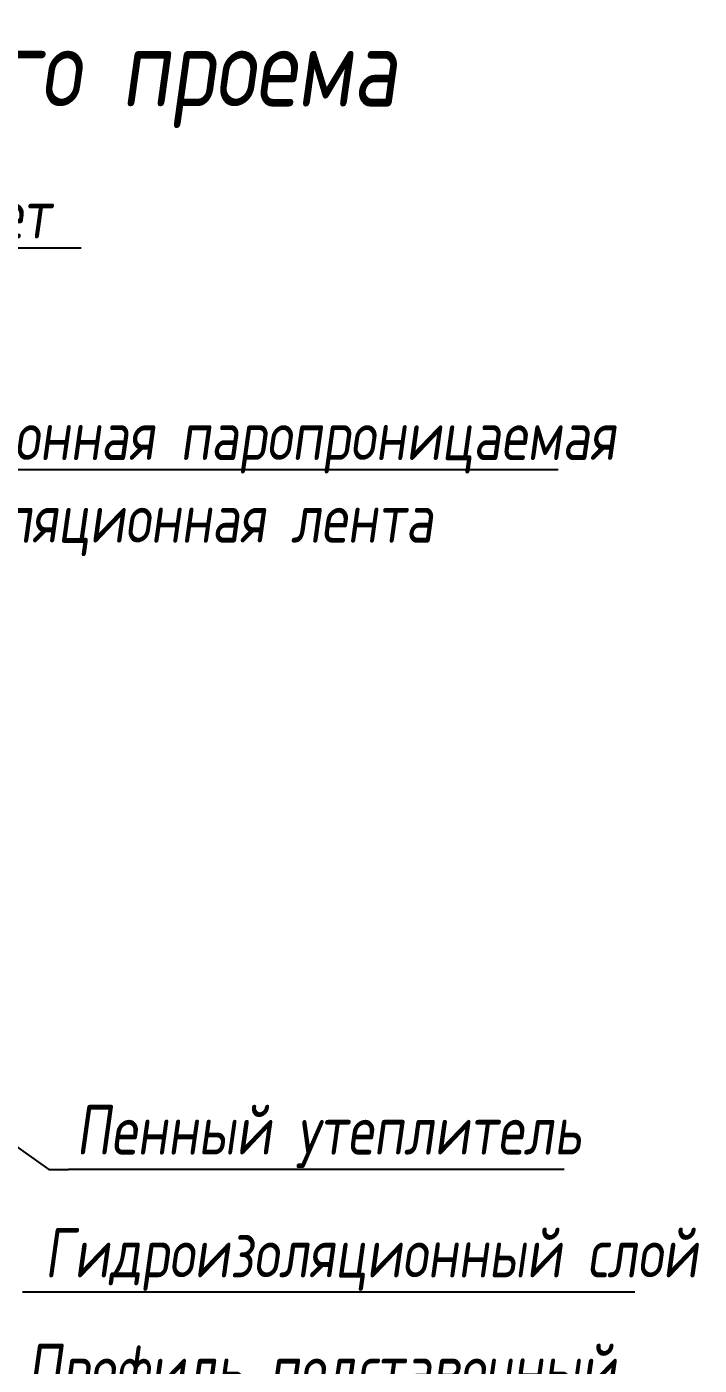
# Model space of a CAD drawing. Header units: millimetres. Extents: x 213425 to 349394, y -176985 to -1602.
# Drawn here: x 347238.9 to 347474.4, y -2935 to -2466 of the extents above; entities that cross this region are included whole.
import ezdxf
from ezdxf import colors
from ezdxf.entities.mleader import LeaderData, LeaderLine
from ezdxf.math import Vec2, Vec3

# ---------------------------------------------------------------- set-up
doc = ezdxf.new("R2010")
doc.units = ezdxf.units.MM
doc.layers.add('АР_Таблицы', color=250, linetype='Continuous')
doc.layers.add('АР_Тонкие', color=250, linetype='Continuous', lineweight=5)
doc.styles.add('Архитект', font='isocpeur.ttf', dxfattribs={"width": 0.8, "oblique": 8})

msp = doc.modelspace()

# ---------------------------------------------------------------- linework, layer by layer
at = {"layer": 'АР_Тонкие', "linetype": 'ByBlock', "lineweight": -2, "extrusion": (0, 0, -1)}
msp.add_line((347246.548, -2866.442, 0), (347253.492, -2866.442, 0), dxfattribs=at)
at = {"layer": 'АР_Тонкие', "linetype": 'ByBlock', "lineweight": -2, "extrusion": (0, 0, -1), "elevation": 0}
for points in [[(-347257.915, -2543.604), (-347142.635, -2543.604)], [(-347425.056, -2621.304), (-347142.426, -2621.304)], [(-347134.262, -2786.645), (-347246.548, -2866.442)], [(-347427.101, -2866.442), (-347253.492, -2866.442)], [(-347451.907, -2909.493), (-347237.328, -2909.493)]]:
    msp.add_lwpolyline(points, dxfattribs=at)

# ---------------------------------------------------------------- texts
at = {"layer": 'АР_Таблицы', "lineweight": 9, "insert": (347108.755, -2483.82, 0), "char_height": 27.77601, "width": 664.77977, "attachment_point": 5, "style": 'Архитект'}
msp.add_mtext('Узел нижней части дверного проема', dxfattribs=at)
at = {"layer": 'АР_Тонкие', "char_height": 17.36001, "attachment_point": 1, "style": 'Архитект'}
for s, insert, width in [('\\pxsm1,ql;Стеклопакет', (347141.223, -2522.772, 0), 590.14357), ('\\pxsm1,ql;Изоляционная паропроницаемая водоизоляционная лента', (347161.932, -2600.472, 0), 372.97848), ('\\pxsm1,ql;Пенный утеплитель', (347256.056, -2843.874, 0), 590.14357), ('\\pxsm1,ql;Гидроизоляционный слой', (347245.014, -2886.925, 0), 590.14357), ('\\pxsm1,ql;Профиль подставочный', (347238.79, -2927.578, 0), 590.14357)]:
    msp.add_mtext(s, dxfattribs=dict(at, insert=insert, width=width))

# ---------------------------------------------------------------- leaders
at = {"layer": 'АР_Тонкие'}
ml = msp.add_multileader_mtext('Standard', dxfattribs=at)
ml.set_content('\\pxsm1,ql;Дверной блок', color=256, style='Архитект')
ml.set_leader_properties()
ml.build(insert=Vec2(0, 0))
ml.multileader.update_dxf_attribs({"text_left_attachment_type": 6, "text_right_attachment_type": 6, "dogleg_length": 100, "arrow_head_size": 17.36})
ctx = ml.context
ctx.base_point, ctx.char_height, ctx.arrow_head_size, ctx.landing_gap_size, ctx.plane_origin, ctx.plane_x_axis = Vec3(346960.419, -2544.367, 0), 17.36001, 17.36, 1.736, Vec3(344032.345, -4117.582, 0), Vec3(-1, 0)
ctx.left_attachment, ctx.right_attachment = 6, 6
notes = []
notes.append((ctx, [(1, (1, 1, 0), (346967.363, -2544.367, 0), (-1, 0), 6.944, [(0, [(347019.412, -2644.722, 0)], 0, [])])]))
ctx.mtext.insert, ctx.mtext.width, ctx.mtext.defined_height, ctx.mtext.flow_direction = Vec3(346840.607, -2521.799, 0), 590.14357, 79.365, 5
ml = msp.add_multileader_mtext('Standard', dxfattribs=at)
ml.set_content('\\pxsm1,ql;Пароизоляционная лента', color=256, style='Архитект')
ml.set_leader_properties()
ml.build(insert=Vec2(0, 0))
ml.multileader.update_dxf_attribs({"text_left_attachment_type": 6, "text_right_attachment_type": 6, "dogleg_length": 100, "arrow_head_size": 17.36})
ctx = ml.context
ctx.base_point, ctx.char_height, ctx.arrow_head_size, ctx.landing_gap_size, ctx.plane_origin, ctx.plane_x_axis = Vec3(346958.563, -2582.663, 0), 17.36001, 17.36, 1.736, Vec3(343971.563, -4152.929, 0), Vec3(-1, 0)
ctx.left_attachment, ctx.right_attachment = 6, 6
notes.append((ctx, [(1, (1, 1, 0), (346965.507, -2582.663, 0), (-1, 0), 6.944, [(0, [(347042.504, -2779.91, 0)], 0, [])])]))
ctx.mtext.insert, ctx.mtext.width, ctx.mtext.defined_height, ctx.mtext.flow_direction = Vec3(346735.651, -2560.095, 0), 590.14357, 79.365, 5
ml = msp.add_multileader_mtext('Standard', dxfattribs=at)
ml.set_content('\\pxsm1,ql;Пенный утеплитель', color=256, style='Архитект')
ml.set_leader_properties()
ml.build(insert=Vec2(0, 0))
ml.multileader.update_dxf_attribs({"text_left_attachment_type": 6, "text_right_attachment_type": 6, "dogleg_length": 100, "arrow_head_size": 17.36})
ctx = ml.context
ctx.base_point, ctx.char_height, ctx.arrow_head_size, ctx.landing_gap_size, ctx.plane_origin, ctx.plane_x_axis = Vec3(346949.445, -2625.666, 0), 17.36001, 17.36, 1.736, Vec3(343885.51, -4363.28, 0), Vec3(-1, 0)
ctx.left_attachment, ctx.right_attachment = 6, 6
notes.append((ctx, [(1, (1, 1, 0), (346956.389, -2625.666, 0), (-1, 0), 6.944, [(0, [(347018.592, -2775.452, 0)], 0, [])])]))
ctx.mtext.insert, ctx.mtext.width, ctx.mtext.defined_height, ctx.mtext.flow_direction = Vec3(346775.836, -2603.098, 0), 590.14357, 79.365, 5
for ctx, leaders in notes:
    for number, flags, end, landing, length, lines in leaders:
        leader = LeaderData()
        leader.index, (leader.has_last_leader_line, leader.has_dogleg_vector, leader.attachment_direction) = number, flags
        leader.last_leader_point, leader.dogleg_vector, leader.dogleg_length = Vec3(end), Vec3(landing), length
        for number, points, colour, breaks in lines:
            line = LeaderLine()
            line.index, line.vertices, line.color, line.breaks = number, Vec3.list(points), colors.encode_raw_color(colour), breaks
            leader.lines.append(line)
        ctx.leaders.append(leader)

doc.saveas('drawing.dxf')
